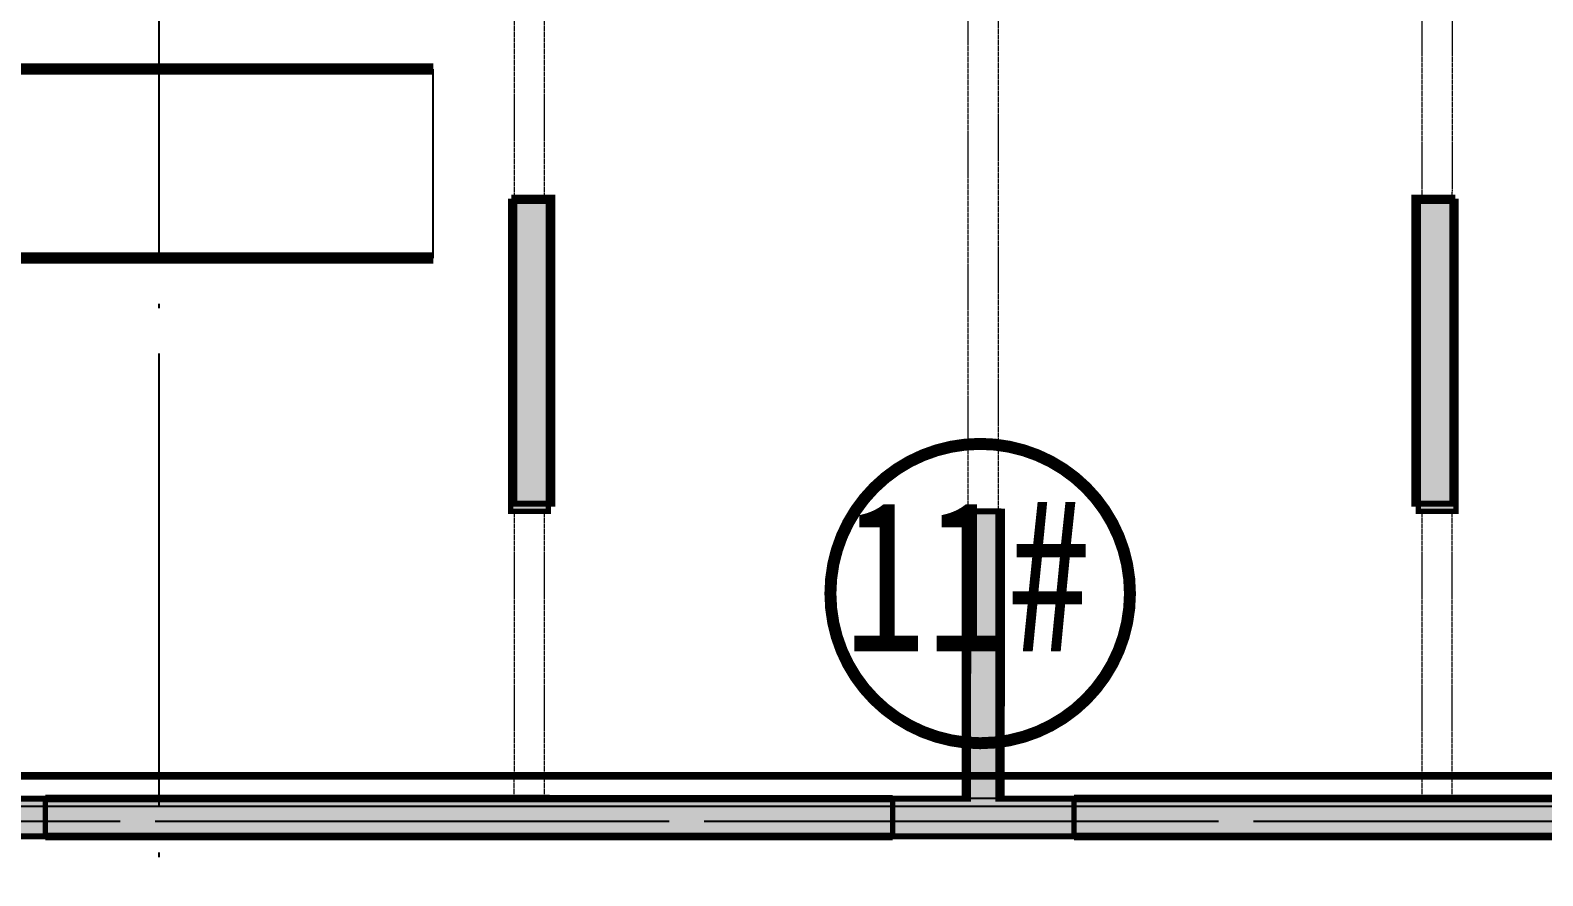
# Model space of a CAD drawing. Extents: x 290727 to 13733020, y 1731457 to 3643100.
# Drawn here: x 719463 to 729460, y 2141319 to 2146912 of the extents above; entities that cross this region are included whole.
import ezdxf
from ezdxf.enums import TextEntityAlignment as Align

# ---------------------------------------------------------------- set-up
doc = ezdxf.new("R2010")
doc.units = 0
doc.header["$LTSCALE"] = 10
for name, pattern in [('DASH', [0.35, 0.25, -0.1]), ('DASHED', [0.75, 0.5, -0.25]), ('DOTE', [2.4200000000000004, 2, -0.2, 0.02, -0.2])]:
    doc.linetypes.add(name, pattern=pattern)
doc.layers.get('0').update_dxf_attribs({"linetype": 'CONTINUOUS'})
for name, color, linetype in [('BEAM_CON', 4, 'CONTINUOUS'), ('BEAM_SE', 144, 'DASHED'), ('DOTE', 8, 'DOTE'), ('DUCT-排烟管', 2, 'CONTINUOUS'), ('DUCT-排烟管端线', 4, 'CONTINUOUS'), ('pl', 7, 'CONTINUOUS'), ('PUB_HATCH', 8, 'CONTINUOUS'), ('WALL', 255, 'CONTINUOUS'), ('主楼楼号', 6, 'CONTINUOUS'), ('作业图', 4, 'CONTINUOUS'), ('文字', 4, 'CONTINUOUS'), ('防火分区示意线', 4, 'CONTINUOUS'), ('防火分区线', 7, 'CONTINUOUS')]:
    doc.layers.add(name, color=color, linetype=linetype)
doc.layers.add('DIM_MODI', color=6, linetype='CONTINUOUS', plot=False)
doc.layers.add('S_ConcWall', color=8, linetype='CONTINUOUS', lineweight=35)
doc.layers.get('0').off()
doc.styles.add('黑体', font='simhei.ttf', dxfattribs={"width": 0.7})

# ---------------------------------------------------------------- blocks, each defined once
blk = doc.blocks.new('A$C55C93FC2')
at = {"layer": 'DOTE', "linetype": 'DOTE', "ltscale": 150}
for p, q in [((235384.415015288, 127235.4713699026), (235384.4150152875, 12199.99773951061)), ((10299.4560685074, 15242.35001869965), (252290.8196143163, 15242.35001869965))]:
    blk.add_line(p, q, dxfattribs=at)
blk = doc.blocks.new('A$C682E2834')
h = blk.add_hatch(color=0)
h.dxf.hatch_style = 1
h.paths.add_polyline_path([(30400.23085716739, 7899.570863577392), (30600.24778824602, 7899.58779752336), (30600.28163841716, 7499.763246389892), (30800.28163841716, 7499.782777639892), (30800.23085716716, 7899.561097952392), (32999.96913841716, 7899.459535452392), (33000.16445091716, 7499.571840139892), (33200.16445091716, 7499.638246389892), (33200.05505534937, 7899.587791461672), (33200.00038841716, 7899.570863577392), (33200.00038841739, 8099.440454095457), (30600.23085716739, 8099.570863577392), (30400.23085716739, 8099.570863577392)])
edge = h.paths.add_edge_path(flags=16)
edge.add_line((11799.89296654239, 7900.001527639892), (11799.80312279216, 7500.223207327392))
h.paths.add_polyline_path([(9600.016013417393, 7900.001527639892), (11799.89296654239, 7900.001527639892)], flags=17)
h.paths.add_polyline_path([(21424.87343529216, 250.0015276398917), (21599.87343529216, 250.0020159211417), (21599.87343529216, 0.002015921141719446), (21174.87343529216, 0.001527639891719446), (20999.87343529216, 0.002015921141719446), (20999.87343529216, 250.0020159211417), (21174.87343529216, 250.0015276398917), (21175.03163841716, 2150.010804983642), (21425.03163841716, 2149.991273733642)])
h.paths.add_polyline_path([(42349.82460716716, 2149.023988577392), (42599.82460716716, 2149.014222952392), (42599.74648216716, 0.0005510773917194456), (42199.74648216716, 0.002015921141719446), (42199.74648216716, 250.0020159211417), (42349.74648216716, 250.0015276398917)])
h.paths.add_polyline_path([(42599.90663841716, 3549.014222952392), (42349.90663841716, 3549.025941702392), (42350.00429466716, 5450.001527639892), (42200.00038841716, 5450.001527639892), (42200.00038841716, 5700.001527639892), (42600.00038841716, 5700.001527639892)])
h.paths.add_polyline_path([(40700.23085716716, 10549.10113701489), (40700.24257591716, 10799.10113701489), (41300.23866966716, 10799.07574638989), (41300.16054466716, 8649.073793264892), (41050.16054466716, 8649.083558889892), (41050.24257591716, 10549.08648857739)])
h.paths.add_polyline_path([(39150.00038841716, 5450.001527639892), (39150.00038841716, 5700.001527639892), (41050.00038841716, 5700.001527639892), (41050.00038841716, 6099.077699514892), (41300.00038841716, 6099.077699514892), (41300.00038841716, 5450.001527639892)])
h.paths.add_polyline_path([(35100.33632591716, 12949.37848076489), (35100.34804466716, 13199.37848076489), (35400.34023216716, 13199.34918388989), (35400.23866966716, 10799.34625420239), (35800.24648216716, 10799.33160576489), (35800.22695091716, 10549.33160576489), (35150.23866966716, 10549.36383232739), (35150.34413841716, 12949.36090263989)])
h.paths.add_polyline_path([(28700.48085716716, 13199.59723076489), (28700.47695091716, 12949.59723076489), (28650.48281029216, 12949.60309013989), (28650.38124779216, 10549.60504326489), (28000.38124779216, 10549.60504326489), (28000.38124779216, 10799.60504326489), (28400.38124779216, 10799.60504326489), (28400.48281029216, 13199.60699638989)])
h.paths.add_polyline_path([(22750.16249779216, 8649.935121389892), (22500.16249779216, 8649.944887014892), (22500.23866966716, 10799.94586357739), (23100.24257591716, 10799.91754326489), (23100.23085716716, 10549.91754326489), (22750.23866966716, 10549.93414482739)])
h.paths.add_polyline_path([(24650.00234154216, 5700.001527639892), (24650.00234154216, 5450.001527639892), (22500.00234154216, 5450.001527639892), (22500.00234154216, 6049.940980764892), (22750.00234154216, 6049.940980764892), (22750.00234154216, 5700.001527639892)])
h.paths.add_polyline_path([(25699.81679466716, 250.0010393586417), (25699.81679466716, 0.001039358641719446), (24799.74648216716, 0.001039358641719446), (24799.83046654216, 2149.837953421142), (25049.83046654216, 2149.827699514892), (25049.74648216716, 250.0010393586417)])
h.paths.add_polyline_path([(32024.28945091716, 0.001039358641719446), (31299.81679466716, 0.001039358641719446), (31299.81679466716, 250.0010393586417), (31774.35976341716, 250.0010393586417), (31774.89101341716, 2149.639711233642), (32024.89101341716, 2149.569398733642), (32024.35976341716, 250.0010393586417), (32499.81679466716, 250.0010393586417), (32499.81679466716, 0.001039358641719446)])
h.paths.add_polyline_path([(29000.14491966716, 5700.001527639892), (29000.14491966716, 5500.001527639892), (28400.14296654216, 5500.001527639892), (28400.22109154216, 7249.609926077392), (28600.22109154216, 7249.600160452392), (28600.14296654216, 5700.001527639892)])
h.paths.add_polyline_path([(34800.00038841716, 5500.001527639892), (34800.00038841716, 5700.001527639892), (35200.00038841716, 5700.001527639892), (35200.00038841716, 7249.351137014892), (35400.00038841716, 7249.351137014892), (35400.00038841716, 5500.001527639892)])
h.paths.add_polyline_path([(30000.47695091716, 12949.58355888989), (30000.48085716716, 13199.58160576489), (30600.48281029216, 13199.57184013989), (30600.32656029216, 9399.568910452392), (30400.33046654216, 9399.575746389892), (30400.48671654216, 12949.57574638989)])
h.paths.add_polyline_path([(33200.18398216716, 9399.449769827392), (33400.18007591716, 9399.442933889892), (33400.34023216716, 12949.44098076489), (33800.33632591716, 12949.41949638989), (33800.34804466716, 13199.41949638989), (33200.34023216716, 13199.44879326489)])
h.paths.add_polyline_path([(38099.74648216716, 0.001039358641719446), (38099.74648216716, 250.0010393586417), (38749.74648216716, 250.0010393586417), (38749.82460716716, 2149.190980764892), (38999.82460716716, 2149.181215139892), (38999.74648216716, 0.001039358641719446)])
h.paths.add_polyline_path([(35024.86366966716, 2149.365785452392), (34774.86366966716, 2149.374574514892), (34774.93788841716, 4199.375551077392), (35024.93788841716, 4199.365785452392)])
h.paths.add_polyline_path([(29025.00234154216, 2149.648500296142), (28775.00234154216, 2149.648500296142), (28775.00234154216, 4199.648012014892), (29025.00234154216, 4199.648012014892)])
h.paths.add_polyline_path([(1900.001609120285, 10800.00152763989), (1900.001609120285, 10550.00152763989), (1550.001609120285, 10550.00152763989), (1550.001609120285, 8650.001527639892), (1300.001609120285, 8650.001527639892), (1300.001609120285, 10800.00152763989)])
h.paths.add_polyline_path([(3450.00136497966, 5700.001527639892), (3450.00136497966, 5450.001527639892), (1300.001609120285, 5450.001527639892), (1300.001609120285, 6100.001527639892), (1550.001609120285, 6100.001527639892), (1550.001609120285, 5700.001527639892)])
h.paths.add_polyline_path([(20100.00234154216, 8650.001527639892), (19850.00234154216, 8650.001527639892), (19850.00234154216, 10550.00152763989), (19500.00234154216, 10550.00152763989), (19500.00234154216, 10800.00152763989), (20100.00234154216, 10800.00152763989)])
h.paths.add_polyline_path([(13899.85097435466, 12950.00152763989), (13899.85097435466, 13200.00152763989), (14199.85488060466, 13200.00152763989), (14199.85488060466, 10800.00152763989), (14599.85585716716, 10800.00152763989), (14599.85585716716, 10550.00152763989), (13949.85488060466, 10550.00152763989), (13949.85488060466, 12950.00152763989)])
h.paths.add_polyline_path([(7499.99745872966, 13200.00152763989), (7499.99745872966, 12950.00152763989), (7450.00136497966, 12950.00152763989), (7450.00136497966, 10550.00152763989), (6800.00136497966, 10550.00152763989), (6800.00136497966, 10800.00152763989), (7200.00136497966, 10800.00152763989), (7200.00136497966, 13200.00152763989)])
h.paths.add_polyline_path([(17950.00234154216, 5450.001527639892), (17950.00234154216, 5700.001527639892), (19850.00234154216, 5700.001527639892), (19850.00234154216, 6050.001527639892), (20100.00234154216, 6050.001527639892), (20100.00234154216, 5450.001527639892)])
h.paths.add_polyline_path([(16900.00234154216, 0.001039358641719446), (16900.00234154216, 250.0010393586417), (17550.00234154216, 250.0010393586417), (17550.00234154216, 2150.001039358642), (17800.00234154216, 2150.001039358642), (17800.00234154216, 0.001039358641719446)])
h.paths.add_polyline_path([(10575.42616966716, 0.001039358641719446), (10100.00136497966, 0.001039358641719446), (10100.00136497966, 250.0010393586417), (10575.42616966716, 250.0010393586417), (10575.00136497966, 2149.975160452392), (10825.00136497966, 2150.026918264892), (10825.42616966716, 250.0010393586417), (11300.00136497966, 250.0010393586417), (11300.00136497966, 0.001039358641719446)])
h.paths.add_polyline_path([(400.0016091202851, 5700.001527639892), (400.0016091202851, 5450.001527639892), (250.0016091202851, 5450.001527639892), (250.0016091202851, 3550.001527639892), (0.001609120285138488, 3550.001527639892), (0.001609120285138488, 5700.001527639892)])
h.paths.add_polyline_path([(400.0011208390351, 250.0020159211417), (400.0018532609101, 0.002015921141719446), (0.001609120285138488, 0.0005510773917194456), (0.001609120285138488, 2150.001039358642), (250.0016091202851, 2150.001039358642), (250.0016091202851, 250.0015276398917)])
h.paths.add_polyline_path([(13599.85488060466, 5500.001527639892), (13599.85488060466, 5700.001527639892), (13999.85488060466, 5700.001527639892), (13999.85488060466, 7250.001527639892), (14199.85488060466, 7250.001527639892), (14199.85488060466, 5500.001527639892)])
h.paths.add_polyline_path([(7800.00136497966, 5700.001527639892), (7800.00136497966, 5500.001527639892), (7200.00136497966, 5500.001527639892), (7200.00136497966, 7250.001527639892), (7400.00136497966, 7250.001527639892), (7400.00136497966, 5700.001527639892)])
h.paths.add_polyline_path([(12599.85097435466, 13200.00152763989), (12599.85097435466, 12950.00152763989), (12199.85488060466, 12950.00152763989), (12199.85488060466, 9400.001527639892), (11999.85488060466, 9400.001527639892), (11999.85488060466, 13200.00152763989)])
h.paths.add_polyline_path([(9200.001364979893, 9400.001527639892), (9200.001364979893, 12950.00152763989), (8799.99745872966, 12950.00152763989), (8799.99745872966, 13200.00152763989), (9400.00136497966, 13200.00152763989), (9400.001364979893, 9400.001527639892)])
h.paths.add_polyline_path([(4500.00136497966, 250.0010393586417), (4500.00136497966, 0.001039358641719446), (3600.00136497966, 0.001039358641719446), (3600.00136497966, 2150.001039358642), (3850.00136497966, 2150.001039358642), (3850.00136497966, 250.0010393586417)])
h.paths.add_polyline_path([(7825.00136497966, 2150.001039358642), (7575.00136497966, 2150.001039358642), (7575.00136497966, 4200.001527639892), (7825.00136497966, 4200.001527639892)])
h.paths.add_polyline_path([(13824.85683372966, 2150.001039358642), (13574.85683372966, 2150.001039358642), (13574.85683372966, 4200.001527639892), (13824.85683372966, 4200.001527639892)])
edge = h.paths.add_edge_path()
edge.add_line((11999.78554466739, 8100.001527639892), (12199.78554466739, 8100.001527639892))
edge.add_line((12199.78554466739, 8100.001527639892), (12199.78554466739, 7900.001527639892))
edge.add_line((12199.78554466739, 7900.001527639892), (11999.76861358853, 7900.01846158586))
edge.add_line((9400.016013417393, 8100.001527639892), (9200.016013417393, 8100.001527639892))
edge.add_line((9200.016013417393, 8100.001527639892), (9200.016013417393, 7900.001527639892))
edge.add_line((9200.016013417393, 7900.001527639892), (9400.032944496023, 7900.01846158586))
edge.add_line((9400.011129499879, 7900.018459738931), (9400.00136497966, 7500.188051077392))
edge.add_line((9400.00136497966, 7500.188051077392), (9600.00136497966, 7500.182191702392))
edge.add_line((9600.00136497966, 7500.182191702392), (9600.016013417393, 7900.001527639892))
edge.add_line((11999.87831810489, 8100.001527639892), (9400.016013417393, 8100.001527639892))
edge.add_line((11799.80312279216, 7500.223207327392), (11999.80312279239, 7500.193910452392))
edge.add_line((11999.80312279239, 7500.193910452392), (11999.76861358853, 7900.01846158586))
at = {"layer": 'S_ConcWall', "color": 0, "lineweight": 35, "ltscale": 0.9999999776482582}
for p, q in [((28775.00234154216, 2149.648500296142), (28775.00234154216, 4199.648012014892)), ((28775.00234154216, 4199.648012014892), (29025.00234154216, 4199.648012014892)), ((29025.00234154216, 4199.648012014892), (29025.00234154216, 2149.648500296142)), ((34774.86366966716, 2149.374574514892), (34774.93788841716, 4199.375551077392)), ((34774.93788841716, 4199.375551077392), (35024.93788841716, 4199.365785452392)), ((35024.93788841716, 4199.365785452392), (35024.86366966716, 2149.365785452392)), ((29025.00234154216, 2149.648500296142), (28775.00234154216, 2149.648500296142)), ((31774.35976341716, 250.0010393586417), (31774.89101341716, 2149.639711233642)), ((31774.89101341716, 2149.639711233642), (32024.89101341716, 2149.569398733642)), ((32024.89101341716, 2149.569398733642), (32024.35976341716, 250.0010393586417)), ((35024.86366966716, 2149.365785452392), (34774.86366966716, 2149.374574514892)), ((25049.74648216716, 250.0010393586417), (25699.81679466716, 250.0010393586417)), ((25699.81679466716, 250.0010393586417), (25699.81679466716, 0.001039358641719446)), ((31299.81679466716, 0.001039358641719446), (31299.81679466716, 250.0010393586417)), ((31299.81679466716, 250.0010393586417), (31774.35976341716, 250.0010393586417)), ((32024.35976341716, 250.0010393586417), (32499.81679466716, 250.0010393586417)), ((32499.81679466716, 250.0010393586417), (32499.81679466716, 0.001039358641719446)), ((25699.81679466716, 0.001039358641719446), (24799.74648216716, 0.001039358641719446)), ((32024.28945091716, 0.001039358641719446), (31299.81679466716, 0.001039358641719446)), ((32499.81679466716, 0.001039358641719446), (32024.28945091716, 0.001039358641719446))]:
    blk.add_line(p, q, dxfattribs=at)
blk = doc.blocks.new('车库建筑作业图')
at = {"layer": 'PUB_HATCH', "linetype": 'Continuous'}
blk.add_hatch(color=256, dxfattribs=at).paths.add_polyline_path([(731262.7215448103, 2141579.7863172), (731262.7215448103, 2141829.7863172), (715162.3761730696, 2141829.786317204), (715162.3761730696, 2141579.786317204)])
at = {"layer": 'DIM_MODI', "linetype": 'Continuous'}
blk.add_line((737512.3762977369, 2141579.786317138), (692812.5270728332, 2141579.785340612), dxfattribs=at)
at = {"layer": 'DOTE', "ltscale": 150}
blk.add_line((691646.6710198773, 2141679.786317199), (738998.771614287, 2141679.786317199), dxfattribs=at)
at = {"layer": 'WALL'}
for p, q in [((693962.3761730726, 2141779.790736815), (736362.3761730726, 2141779.790736815)), ((693962.3761730726, 2141579.790736815), (736362.3761730726, 2141579.790736815))]:
    blk.add_line(p, q, dxfattribs=at)
at = {"layer": 'WALL', "linetype": 'Continuous'}
for p, q in [((731262.7215448103, 2141829.7863172), (715162.3761730696, 2141829.786317204)), ((731262.7215448103, 2141579.7863172), (715162.3761730696, 2141579.786317204))]:
    blk.add_line(p, q, dxfattribs=at)
at = {"layer": '主楼楼号', "const_width": 79.19999841620924, "elevation": -2.752668803959972}
blk.add_lwpolyline([(724751.5550550811, 2143185.611409822, 1), (726731.5550154813, 2143185.611409822, 1)], format="xyb", close=True, dxfattribs=at)
at = {"layer": '防火分区示意线', "linetype": 'DASH', "ltscale": 300, "const_width": 50}
blk.add_lwpolyline([(693218.8163086402, 2141979.785488359), (737068.6654088806, 2141979.786447389), (737068.6654088806, 2146879.786456148), (734768.6654088786, 2146879.786456209), (734768.6654088786, 2151979.804187225), (728868.8763320051, 2151980.053852474), (728868.977855676, 2155429.790875652), (724735.8162818985, 2155429.790875647), (724735.8162819011, 2154379.827110033), (717968.9451725932, 2154379.097874883), (717968.9451726403, 2172479.787244214), (707018.9453662757, 2172479.787244226), (704382.2892358059, 2172479.787244233), (700818.8073209634, 2172479.787244258), (700818.8073210055, 2171579.787244227), (698668.8073209748, 2171579.787244237), (698668.8073209695, 2157679.787260593), (695641.2892358119, 2157679.787260554), (695568.6654088564, 2157679.787260544), (695568.6654088632, 2146879.786456267), (693218.8163086403, 2146879.786456267)], close=True, dxfattribs=at)
at = {"layer": '防火分区线', "linetype": 'Continuous', "flags": 128}
blk.add_lwpolyline([(692812.5270728332, 2141579.785340612), (737512.3761730735, 2141579.786317138), (737512.3761730735, 2147279.786317138), (735162.3761730716, 2147279.786317199), (735162.3761730716, 2152379.787121522), (729262.5988676308, 2152380.036786273), (729262.7003917999, 2155829.790736655), (724212.3761730104, 2155829.786719175), (724212.376173013, 2154779.786719335), (718362.6559367873, 2154779.133973392), (718362.6559368343, 2172879.787105215), (707012.6561304692, 2172879.787105227), (704376, 2172879.787105235), (700412.5180851376, 2172879.787105262), (700412.5180851797, 2171979.787105231), (698262.5180851679, 2171979.78710524), (698262.5180851626, 2158079.787121589), (695634.9999999998, 2158079.787121555), (695362.3761731305, 2158079.787121519), (695162.3761730491, 2158079.787121582), (695162.376173056, 2147279.786317268), (692812.5270728333, 2147279.786317268)], close=True, dxfattribs=at)
at = {"color": 8}
blk.add_blockref('A$C682E2834', (693862.4832065086, 2141579.789208303), dxfattribs=at)
at = {"layer": '文字', "linetype": 'Continuous'}
blk.add_blockref('A$C55C93FC2', (484928.2411151752, 2126437.437102827), dxfattribs=at)
at = {"layer": '主楼楼号', "style": '黑体', "width": 0.8}
blk.add_text('11#', height=1000, dxfattribs=at).set_placement((724838.2127120767, 2142503.663468559, -2.485522664898596), align=Align.BOTTOM_LEFT)
blk = doc.blocks.new('11-l')
at = {"color": 0, "const_width": 50}
for points in [[(1019404.853617573, -806442.4270216285), (1013804.862709466, -806442.2234559644)], [(1026204.854594136, -806442.3397790593), (1020604.862709466, -806442.2234559644)], [(1013804.853617573, -806692.3369239478), (1019404.853617573, -806692.3369239478)], [(1020604.853617573, -806692.3369239478), (1026204.854304384, -806693.3528545036)]]:
    blk.add_lwpolyline(points, dxfattribs=at)
at = {"layer": 'BEAM_CON', "color": 0, "lineweight": 18, "ltscale": 0.9999999776482582}
for p, q in [((1013804.669047261, -806691.7556889107), (1019404.669047261, -806691.7556889107)), ((1020604.669047261, -806691.7556889107), (1026204.598734761, -806691.7556889107))]:
    blk.add_line(p, q, dxfattribs=at)
at = {"layer": 'BEAM_SE', "color": 0, "lineweight": 18, "ltscale": 0.9999999776482582}
for p, q in [((1016904.854594136, -802492.1087162545), (1016904.997172261, -801191.7552006295)), ((1017104.854594136, -802492.1087162545), (1017104.997172261, -801191.7552006295)), ((1019904.743266011, -804542.1238529732), (1019904.852641011, -801191.7552006295)), ((1020104.743266011, -804542.1804935982), (1020104.852641011, -801191.7552006295)), ((1022904.790141011, -802492.3821537545), (1022904.852641011, -801191.7552006295)), ((1023104.790141011, -802492.3899662545), (1023104.856547261, -801191.7552006295)), ((1016904.739359761, -806441.7556889107), (1016904.854594136, -804542.1082279732)), ((1017104.739359761, -806441.7556889107), (1017104.854594136, -804542.1082279732)), ((1022904.598734761, -806441.7556889107), (1022904.715922261, -804542.383130317)), ((1023104.598734761, -806441.7556889107), (1023104.715922261, -804542.3899662545)), ((1013804.669047261, -806441.7556889107), (1019404.669047261, -806441.7556889107)), ((1020604.669047261, -806441.7556889107), (1026204.598734761, -806441.7556889107))]:
    blk.add_line(p, q, dxfattribs=at)
at = {"layer": 'S_ConcWall', "color": 0, "lineweight": 35, "ltscale": 0.9999999776482582, "const_width": 35}
for points in [[(1016879.854594136, -804542.1082279732), (1016879.854594136, -802492.1087162545), (1017129.854594136, -802492.1087162545), (1017129.854594136, -804542.1082279732)], [(1022879.715922261, -804542.3821537545), (1022879.790141011, -802492.381177192), (1023129.790141011, -802492.390942817), (1023129.715922261, -804542.390942817)], [(1013804.669047261, -806691.7556889107), (1012904.598734761, -806691.7556889107), (1012904.682719136, -804541.9187748482), (1013154.682719136, -804541.9290287545), (1013154.598734761, -806441.7556889107), (1013804.669047261, -806441.7556889107)], [(1019404.669047261, -806691.7556889107), (1019404.669047261, -806441.7556889107), (1019879.212016011, -806441.7556889107), (1019879.743266011, -804542.1170170357), (1020129.743266011, -804542.1873295357), (1020129.212016011, -806441.7556889107), (1020604.669047261, -806441.7556889107), (1020604.669047261, -806691.7556889107), (1020129.141703511, -806691.7556889107)]]:
    blk.add_lwpolyline(points, close=True, dxfattribs=at)
blk = doc.blocks.new('A$C7FBF512A')
at = {"layer": 'DUCT-排烟管', "color": 0, "linetype": 'Continuous', "const_width": 75}
for points in [[(216552.9658441842, -119774.40537709), (210128.6916303232, -119774.40537709)], [(210128.6916303232, -121024.40537709), (216552.9658441842, -121024.40537709)]]:
    blk.add_lwpolyline(points, dxfattribs=at)
at = {"layer": 'DUCT-排烟管端线', "color": 0, "linetype": 'Continuous'}
blk.add_line((216552.9658441842, -121024.40537709), (216552.9658441842, -119774.40537709), dxfattribs=at)
blk = doc.blocks.new('梁图-10.22')
at = {"color": 0}
blk.add_lwpolyline([(-1417923.729177306, 185807.9555288986), (-1373224.104177306, 185797.6388070928), (-1373224.104177306, 191499.1884500957), (-1375573.933309835, 191499.1884500487), (-1375573.717527293, 196598.2626669998), (-1381473.759744807, 196598.5331765986), (-1381473.759744807, 198998.5251202318), (-1388473.515603023, 198998.8213336174), (-1388473.617166684, 196598.7919656611), (-1402674.143533869, 196599.1884500361), (-1402674.143533869, 198999.1884500124), (-1409673.997049496, 198999.1884500124), (-1409673.997049496, 196599.1884500366), (-1415574.096579487, 196599.1884500356), (-1415574.096579718, 191500.840608621), (-1417923.729177306, 191500.8406086792), (-1417923.729177306, 185807.9555288986)], dxfattribs=at)
at = {"layer": 'WALL', "color": 0, "const_width": 40}
for points in [[(-1373224.104177306, 185807.9555289573), (-1373224.104177306, 191507.9512506425), (-1375573.91177434, 191507.9512506425), (-1375573.661774582, 196607.0244275462), (-1381473.664073216, 196607.298502719), (-1381473.601573227, 199007.2981255469), (-1392374.041677306, 199007.9473443092)], [(-1386273.424489903, 198757.5170986671), (-1383673.609385545, 198757.4010277204), (-1383673.732649466, 195207.4000353767), (-1383473.732649588, 195207.3930909322), (-1383473.609385743, 198757.3918756316), (-1381723.608083424, 198757.3098443206), (-1381723.670583439, 196357.3092786279), (-1375823.674031392, 196357.0367976362), (-1375823.911774638, 191507.9512506356), (-1377973.916677306, 191507.9512506356), (-1377973.916677306, 191257.951250637), (-1374523.911609823, 191257.9512506365), (-1374524.15383539, 186057.951250697), (-1377874.162102275, 186057.951250697), (-1377874.104177353, 187957.1357006873), (-1378074.104177259, 187957.1418006662), (-1378074.162102368, 186057.951250697), (-1384874.563007001, 186057.951250697), (-1384874.041681072, 187957.5253688195), (-1385074.04167354, 187957.580257534), (-1385074.563014534, 186057.951250697), (-1391874.161989373, 186057.951250697), (-1391874.104177355, 187907.7840629206), (-1392074.104177258, 187907.7903134334), (-1392074.16198947, 186057.951250697), (-1399073.916677306, 186057.951250697), (-1399073.916677306, 187907.951250677), (-1399273.916677306, 187907.951250677), (-1399273.916677306, 186057.951250697), (-1406073.511187224, 186057.951250697), (-1406073.916679582, 187957.9725921396), (-1406273.916675028, 187957.9299092139), (-1406273.511191778, 186057.951250697), (-1413073.916677306, 186057.951250697), (-1413073.916677306, 187957.951250677), (-1413273.916677306, 187957.951250677), (-1413273.916677306, 186057.951250697), (-1416623.919245776, 186057.951250697), (-1416623.921744789, 191257.9512506365), (-1413073.916677306, 191257.951250637), (-1413073.916677306, 191507.9512506356), (-1415323.916677306, 191507.9512506356), (-1415324.322161884, 196357.9485154273), (-1414973.915506455, 196357.9512505857), (-1414973.917457873, 196607.9512505722), (-1415324.354177306, 196607.9485151786), (-1415324.354177306, 198657.9473443036)], [(-1417923.729177306, 191507.9512504949), (-1417923.729177306, 185807.9555288986), (-1373224.104177306, 185807.9555288102)]]:
    blk.add_lwpolyline(points, dxfattribs=at)
for points in [[(-1387823.916677306, 188007.5996880578), (-1387823.916677306, 190032.5996880364), (-1388073.916677306, 190032.5996880364), (-1388073.916677306, 188007.5996880578)], [(-1381874.041677354, 188007.315351638), (-1381873.979177355, 190032.3153516171), (-1382123.979177235, 190032.323067666), (-1382124.041677235, 188007.3230676875)]]:
    blk.add_lwpolyline(points, close=True, dxfattribs=at)

msp = doc.modelspace()

# ---------------------------------------------------------------- block references
at = {"layer": 'pl', "color": 8, "linetype": 'ByBlock'}
msp.add_blockref('11-l', (-294242.3697194923, 2948271.571623947, 0.06972600404142981), dxfattribs=at)
at = {"layer": '作业图', "color": 8, "linetype": 'ByBlock', "extrusion": (8.375082255434633e-20, 6.906956049514209e-07, 0.9999999999997616)}
msp.add_blockref('梁图-10.22', (2110736.317229423, 1955771.835862295, -0.471097132047975), dxfattribs=at)
at = {"layer": '作业图', "linetype": 'Continuous'}
msp.add_blockref('车库建筑作业图', (0, 0), dxfattribs=at)
at = {"layer": '文字', "color": 8}
msp.add_blockref('A$C7FBF512A', (505573.5976677537, 2266429.196113881), dxfattribs=at)

doc.saveas('drawing.dxf')
